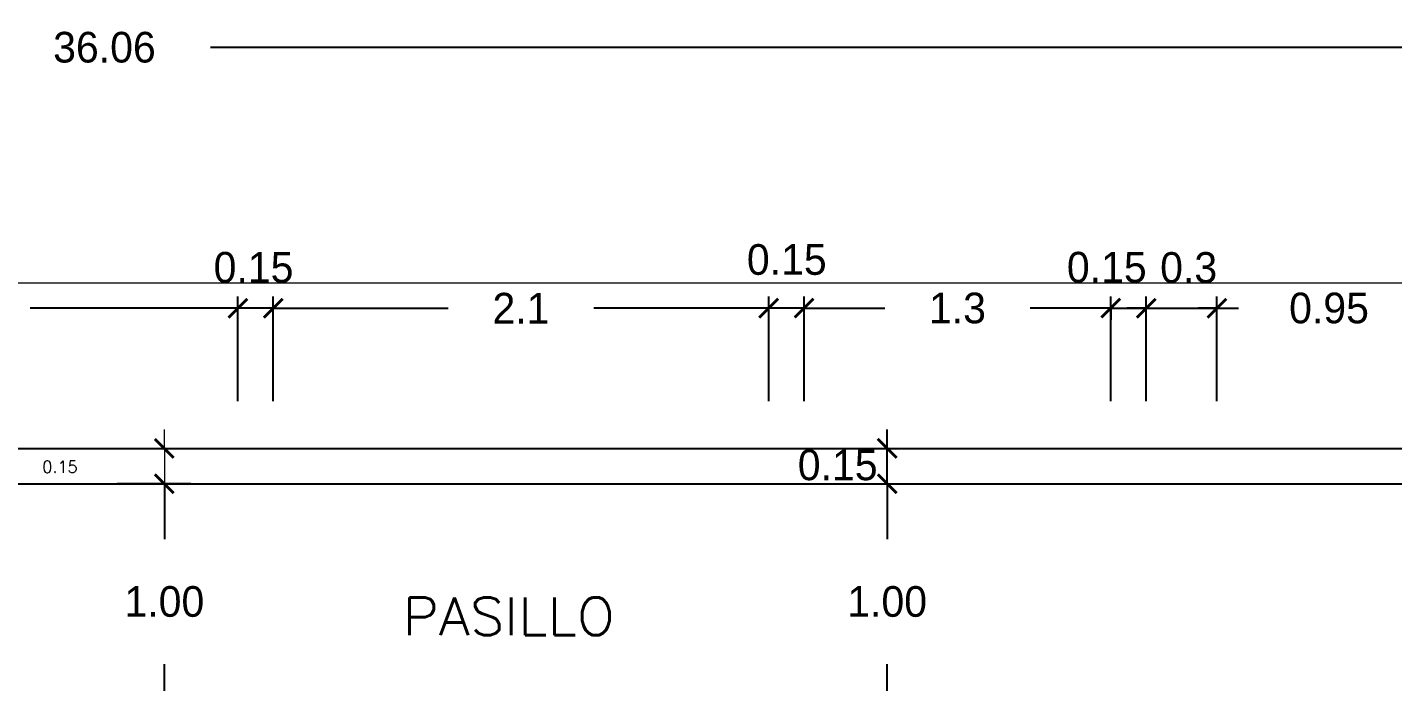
# Model space of a CAD drawing. Header units: millimetres. Extents: x 223 to 336, y 70 to 139.
# Drawn here: x 259.69 to 265.47, y 132.96 to 135.73 of the extents above; entities that cross this region are included whole.
import ezdxf

# ---------------------------------------------------------------- set-up
doc = ezdxf.new("R2010")
doc.units = ezdxf.units.MM
doc.layers.add('COTAS', color=3, linetype='Continuous', lineweight=9)
doc.layers.add('MUROS', color=5, linetype='Continuous')
doc.layers.add('TEXTOS', color=4, linetype='Continuous')
doc.styles.add('ROMANS', font='romans.shx', dxfattribs={"height": 0.05})
doc.dimstyles.new('ISO-25', dxfattribs={"dimtxt": 0.13, "dimasz": 0.08, "dimexe": 0.2, "dimexo": 0.2, "dimgap": 0.2, "dimtad": 0, "dimtih": 1, "dimtoh": 1, "dimdec": 3, "dimdsep": 46, "dimtxsty": 'Standard', "dimblk": 'ARCHTICK', "dimcen": 3, "dimadec": 0, "dimazin": 0, "dimtfac": 1, "dimtdec": 3, "dimtmove": 0, "dimatfit": 3, "dimldrblk": 'ARCHTICK', "dimfxl": 1, "dimarcsym": 0})

# ---------------------------------------------------------------- blocks, each defined once
blk = doc.blocks.new('_ARCHTICK')
at = {"color": 0, "linetype": 'ByBlock', "const_width": 0.15}
blk.add_lwpolyline([(-0.5, -0.5), (0.5, 0.5)], dxfattribs=at)
blk = doc.blocks.new('*D164')
at = {"layer": 'COTAS', "color": 0, "lineweight": -2, "ltscale": 0.05, "transparency": 16777216}
for p, q in [((241.9832, 134.1458), (241.9832, 135.6963)), ((278.0431, 134.1458), (278.0431, 135.6963)), ((241.9832, 135.6463), (259.564, 135.6463)), ((278.0431, 135.6463), (260.4623, 135.6463))]:
    blk.add_line(p, q, dxfattribs=at)
at = {"layer": 'Defpoints', "color": 0, "ltscale": 0.05, "transparency": 16777216}
for p in [(241.9832, 135.6463), (241.9832, 133.9458), (278.0431, 133.9458)]:
    blk.add_point(p, dxfattribs=at)
at = {"layer": 'COTAS', "color": 0, "lineweight": -2, "ltscale": 0.05, "transparency": 16777216, "xscale": 0.08, "yscale": 0.08, "zscale": 0.08, "rotation": 180}
blk.add_blockref('_ARCHTICK', (241.9832, 135.6463), dxfattribs=at)
at = {"layer": 'COTAS', "color": 0, "lineweight": -2, "ltscale": 0.05, "transparency": 16777216, "xscale": 0.08, "yscale": 0.08, "zscale": 0.08}
blk.add_blockref('_ARCHTICK', (278.0431, 135.6463), dxfattribs=at)
at = {"layer": 'COTAS', "color": 0, "ltscale": 0.05, "transparency": 16777216, "insert": (260.0132, 135.6463), "char_height": 0.13, "attachment_point": 5}
blk.add_mtext('36.06', dxfattribs=at)
blk = doc.blocks.new('*D203')
at = {"layer": 'COTAS', "color": 0, "lineweight": -2, "ltscale": 0.05, "transparency": 16777216}
for p, q in [((260.7288, 134.4505), (260.7288, 134.5904)), ((262.8288, 134.4505), (262.8288, 134.5904)), ((260.7288, 134.5404), (261.4704, 134.5404)), ((262.8288, 134.5404), (262.0871, 134.5404))]:
    blk.add_line(p, q, dxfattribs=at)
at = {"layer": 'Defpoints', "color": 0, "ltscale": 0.05, "transparency": 16777216}
for p in [(260.7288, 134.5404), (260.7288, 134.2505), (262.8288, 134.2505)]:
    blk.add_point(p, dxfattribs=at)
at = {"layer": 'COTAS', "color": 0, "lineweight": -2, "ltscale": 0.05, "transparency": 16777216, "xscale": 0.08, "yscale": 0.08, "zscale": 0.08, "rotation": 180}
blk.add_blockref('_ARCHTICK', (260.7288, 134.5404), dxfattribs=at)
at = {"layer": 'COTAS', "color": 0, "lineweight": -2, "ltscale": 0.05, "transparency": 16777216, "xscale": 0.08, "yscale": 0.08, "zscale": 0.08}
blk.add_blockref('_ARCHTICK', (262.8288, 134.5404), dxfattribs=at)
at = {"layer": 'COTAS', "color": 0, "ltscale": 0.05, "transparency": 16777216, "insert": (261.7788, 134.5404), "char_height": 0.13, "attachment_point": 5}
blk.add_mtext('2.1', dxfattribs=at)
blk = doc.blocks.new('*D232')
at = {"layer": 'COTAS', "color": 0, "lineweight": -2, "ltscale": 0.05, "transparency": 16777216}
for p, q in [((260.5787, 134.1456), (260.5787, 134.5904)), ((260.7287, 134.1456), (260.7287, 134.5904)), ((260.5787, 134.5404), (260.4987, 134.5404)), ((260.7287, 134.5404), (260.5787, 134.5404)), ((260.7287, 134.5404), (260.8087, 134.5404))]:
    blk.add_line(p, q, dxfattribs=at)
at = {"layer": 'Defpoints', "color": 0, "ltscale": 0.05, "transparency": 16777216}
for p in [(260.5787, 134.5404), (260.5787, 133.9456), (260.7287, 133.9456)]:
    blk.add_point(p, dxfattribs=at)
at = {"layer": 'COTAS', "color": 0, "lineweight": -2, "ltscale": 0.05, "transparency": 16777216, "xscale": 0.08, "yscale": 0.08, "zscale": 0.08}
blk.add_blockref('_ARCHTICK', (260.5787, 134.5404), dxfattribs=at)
at = {"layer": 'COTAS', "color": 0, "lineweight": -2, "ltscale": 0.05, "transparency": 16777216, "xscale": 0.08, "yscale": 0.08, "zscale": 0.08, "rotation": 180}
blk.add_blockref('_ARCHTICK', (260.7287, 134.5404), dxfattribs=at)
at = {"layer": 'COTAS', "color": 0, "ltscale": 0.05, "transparency": 16777216, "insert": (260.6452, 134.7129), "char_height": 0.13, "attachment_point": 5}
blk.add_mtext('0.15', dxfattribs=at)
blk = doc.blocks.new('*D233')
at = {"layer": 'COTAS', "color": 0, "lineweight": -2, "ltscale": 0.05, "transparency": 16777216}
for p, q in [((258.0287, 134.1456), (258.0287, 134.5904)), ((260.5788, 134.4505), (260.5788, 134.5904)), ((258.0287, 134.5404), (258.9088, 134.5404)), ((260.5788, 134.5404), (259.6988, 134.5404))]:
    blk.add_line(p, q, dxfattribs=at)
at = {"layer": 'Defpoints', "color": 0, "ltscale": 0.05, "transparency": 16777216}
for p in [(258.0287, 134.5404), (260.5788, 134.2505), (258.0287, 133.9456)]:
    blk.add_point(p, dxfattribs=at)
at = {"layer": 'COTAS', "color": 0, "lineweight": -2, "ltscale": 0.05, "transparency": 16777216, "xscale": 0.08, "yscale": 0.08, "zscale": 0.08, "rotation": 180}
blk.add_blockref('_ARCHTICK', (258.0287, 134.5404), dxfattribs=at)
at = {"layer": 'COTAS', "color": 0, "lineweight": -2, "ltscale": 0.05, "transparency": 16777216, "xscale": 0.08, "yscale": 0.08, "zscale": 0.08}
blk.add_blockref('_ARCHTICK', (260.5788, 134.5404), dxfattribs=at)
at = {"layer": 'COTAS', "color": 0, "ltscale": 0.05, "transparency": 16777216, "insert": (259.3038, 134.5404), "char_height": 0.13, "attachment_point": 5}
blk.add_mtext('2.55', dxfattribs=at)
blk = doc.blocks.new('*D234')
at = {"layer": 'COTAS', "color": 0, "lineweight": -2, "ltscale": 0.05, "transparency": 16777216}
for p, q in [((260.3788, 133.7958), (260.0672, 133.7958)), ((260.2672, 133.7958), (260.2672, 133.5608)), ((260.2672, 132.7958), (260.2672, 133.0308))]:
    blk.add_line(p, q, dxfattribs=at)
at = {"layer": 'Defpoints', "color": 0, "ltscale": 0.05, "transparency": 16777216}
for p in [(260.5788, 133.7958), (260.2672, 132.7958), (260.2672, 132.7958)]:
    blk.add_point(p, dxfattribs=at)
at = {"layer": 'COTAS', "color": 0, "lineweight": -2, "ltscale": 0.05, "transparency": 16777216, "xscale": 0.08, "yscale": 0.08, "zscale": 0.08}
for p, rotation in [((260.2672, 133.7958), 90), ((260.2672, 132.7958), 270)]:
    blk.add_blockref('_ARCHTICK', p, dxfattribs=dict(at, rotation=rotation))
at = {"layer": 'COTAS', "color": 0, "ltscale": 0.05, "transparency": 16777216, "insert": (260.2672, 133.2958), "char_height": 0.13, "attachment_point": 5}
blk.add_mtext('1.00', dxfattribs=at)
blk = doc.blocks.new('*D252')
at = {"layer": 'COTAS', "color": 0, "lineweight": -2, "ltscale": 0.05, "transparency": 16777216}
for p, q in [((263.2931, 133.7958), (263.5308, 133.7958)), ((263.3308, 133.7958), (263.3308, 133.5608)), ((263.3308, 132.7958), (263.3308, 133.0308)), ((263.3288, 132.7958), (263.1308, 132.7958))]:
    blk.add_line(p, q, dxfattribs=at)
at = {"layer": 'Defpoints', "color": 0, "ltscale": 0.05, "transparency": 16777216}
for p in [(263.0931, 133.7958), (263.3308, 133.7958), (263.5288, 132.7958)]:
    blk.add_point(p, dxfattribs=at)
at = {"layer": 'COTAS', "color": 0, "lineweight": -2, "ltscale": 0.05, "transparency": 16777216, "xscale": 0.08, "yscale": 0.08, "zscale": 0.08}
for p, rotation in [((263.3308, 133.7958), 90), ((263.3308, 132.7958), 270)]:
    blk.add_blockref('_ARCHTICK', p, dxfattribs=dict(at, rotation=rotation))
at = {"layer": 'COTAS', "color": 0, "ltscale": 0.05, "transparency": 16777216, "insert": (263.3308, 133.2958), "char_height": 0.13, "attachment_point": 5}
blk.add_mtext('1.00', dxfattribs=at)
blk = doc.blocks.new('*D253')
at = {"layer": 'COTAS', "color": 0, "lineweight": -2, "ltscale": 0.05, "transparency": 16777216}
for p, q in [((263.3308, 133.9458), (263.3308, 134.0258)), ((263.2931, 133.9458), (263.5308, 133.9458)), ((263.3308, 133.7958), (263.3308, 133.9458)), ((263.3308, 133.7958), (263.3308, 133.9458)), ((263.2931, 133.7958), (263.5308, 133.7958)), ((263.3308, 133.7958), (263.3308, 133.7158))]:
    blk.add_line(p, q, dxfattribs=at)
at = {"layer": 'Defpoints', "color": 0, "ltscale": 0.05, "transparency": 16777216}
for p in [(263.0931, 133.9458), (263.3308, 133.9458), (263.0931, 133.7958)]:
    blk.add_point(p, dxfattribs=at)
at = {"layer": 'COTAS', "color": 0, "lineweight": -2, "ltscale": 0.05, "transparency": 16777216, "xscale": 0.08, "yscale": 0.08, "zscale": 0.08}
for p, rotation in [((263.3308, 133.9458), 270), ((263.3308, 133.7958), 90)]:
    blk.add_blockref('_ARCHTICK', p, dxfattribs=dict(at, rotation=rotation))
at = {"layer": 'COTAS', "color": 0, "ltscale": 0.05, "transparency": 16777216, "insert": (263.1212, 133.875), "char_height": 0.13, "attachment_point": 5}
blk.add_mtext('0.15', dxfattribs=at)
blk = doc.blocks.new('*D254')
at = {"layer": 'COTAS', "color": 0, "lineweight": -2, "ltscale": 0.05, "transparency": 16777216}
for p, q in [((262.8287, 134.1457), (262.8287, 134.5904)), ((262.9787, 134.1457), (262.9787, 134.5904)), ((262.8287, 134.5404), (262.7487, 134.5404)), ((262.9787, 134.5404), (262.8287, 134.5404)), ((262.9787, 134.5404), (263.0587, 134.5404))]:
    blk.add_line(p, q, dxfattribs=at)
at = {"layer": 'Defpoints', "color": 0, "ltscale": 0.05, "transparency": 16777216}
for p in [(262.8287, 134.5404), (262.8287, 133.9457), (262.9787, 133.9457)]:
    blk.add_point(p, dxfattribs=at)
at = {"layer": 'COTAS', "color": 0, "lineweight": -2, "ltscale": 0.05, "transparency": 16777216, "xscale": 0.08, "yscale": 0.08, "zscale": 0.08}
blk.add_blockref('_ARCHTICK', (262.8287, 134.5404), dxfattribs=at)
at = {"layer": 'COTAS', "color": 0, "lineweight": -2, "ltscale": 0.05, "transparency": 16777216, "xscale": 0.08, "yscale": 0.08, "zscale": 0.08, "rotation": 180}
blk.add_blockref('_ARCHTICK', (262.9787, 134.5404), dxfattribs=at)
at = {"layer": 'COTAS', "color": 0, "ltscale": 0.05, "transparency": 16777216, "insert": (262.9054, 134.746), "char_height": 0.13, "attachment_point": 5}
blk.add_mtext('0.15', dxfattribs=at)
blk = doc.blocks.new('*D283')
at = {"layer": 'COTAS', "color": 0, "lineweight": -2, "ltscale": 0.05, "transparency": 16777216}
for p, q in [((262.9788, 134.4904), (262.9788, 134.5904)), ((262.9788, 134.5404), (263.3204, 134.5404)), ((264.2788, 134.5404), (263.9371, 134.5404)), ((264.2788, 134.5404), (264.2788, 134.4904))]:
    blk.add_line(p, q, dxfattribs=at)
at = {"layer": 'Defpoints', "color": 0, "ltscale": 0.05, "transparency": 16777216}
for p in [(264.2788, 134.7404), (264.2788, 134.5404), (262.9788, 134.2904)]:
    blk.add_point(p, dxfattribs=at)
at = {"layer": 'COTAS', "color": 0, "lineweight": -2, "ltscale": 0.05, "transparency": 16777216, "xscale": 0.08, "yscale": 0.08, "zscale": 0.08, "rotation": 180}
blk.add_blockref('_ARCHTICK', (262.9788, 134.5404), dxfattribs=at)
at = {"layer": 'COTAS', "color": 0, "lineweight": -2, "ltscale": 0.05, "transparency": 16777216, "xscale": 0.08, "yscale": 0.08, "zscale": 0.08}
blk.add_blockref('_ARCHTICK', (264.2788, 134.5404), dxfattribs=at)
at = {"layer": 'COTAS', "color": 0, "ltscale": 0.05, "transparency": 16777216, "insert": (263.6288, 134.5404), "char_height": 0.13, "attachment_point": 5}
blk.add_mtext('1.3', dxfattribs=at)
blk = doc.blocks.new('*D285')
at = {"layer": 'COTAS', "color": 0, "lineweight": -2, "ltscale": 0.05, "transparency": 16777216}
for p, q in [((264.2788, 134.1457), (264.2788, 134.5904)), ((264.4288, 134.1457), (264.4288, 134.5904)), ((264.2788, 134.5404), (264.1988, 134.5404)), ((264.2788, 134.5404), (264.4288, 134.5404)), ((264.4288, 134.5404), (264.5088, 134.5404))]:
    blk.add_line(p, q, dxfattribs=at)
at = {"layer": 'Defpoints', "color": 0, "ltscale": 0.05, "transparency": 16777216}
for p in [(264.4288, 134.5404), (264.2788, 133.9457), (264.4288, 133.9457)]:
    blk.add_point(p, dxfattribs=at)
at = {"layer": 'COTAS', "color": 0, "lineweight": -2, "ltscale": 0.05, "transparency": 16777216, "xscale": 0.08, "yscale": 0.08, "zscale": 0.08}
blk.add_blockref('_ARCHTICK', (264.2788, 134.5404), dxfattribs=at)
at = {"layer": 'COTAS', "color": 0, "lineweight": -2, "ltscale": 0.05, "transparency": 16777216, "xscale": 0.08, "yscale": 0.08, "zscale": 0.08, "rotation": 180}
blk.add_blockref('_ARCHTICK', (264.4288, 134.5404), dxfattribs=at)
at = {"layer": 'COTAS', "color": 0, "ltscale": 0.05, "transparency": 16777216, "insert": (264.2618, 134.7134), "char_height": 0.13, "attachment_point": 5}
blk.add_mtext('0.15', dxfattribs=at)
blk = doc.blocks.new('*D286')
at = {"layer": 'COTAS', "color": 0, "lineweight": -2, "ltscale": 0.05, "transparency": 16777216}
for p, q in [((264.4288, 134.1457), (264.4288, 134.5904)), ((264.7287, 134.1457), (264.7287, 134.5904)), ((264.4288, 134.5404), (264.3488, 134.5404)), ((264.4288, 134.5404), (264.7287, 134.5404)), ((264.7287, 134.5404), (264.8087, 134.5404))]:
    blk.add_line(p, q, dxfattribs=at)
at = {"layer": 'Defpoints', "color": 0, "ltscale": 0.05, "transparency": 16777216}
for p in [(264.7287, 134.5404), (264.4288, 133.9457), (264.7287, 133.9457)]:
    blk.add_point(p, dxfattribs=at)
at = {"layer": 'COTAS', "color": 0, "lineweight": -2, "ltscale": 0.05, "transparency": 16777216, "xscale": 0.08, "yscale": 0.08, "zscale": 0.08}
blk.add_blockref('_ARCHTICK', (264.4288, 134.5404), dxfattribs=at)
at = {"layer": 'COTAS', "color": 0, "lineweight": -2, "ltscale": 0.05, "transparency": 16777216, "xscale": 0.08, "yscale": 0.08, "zscale": 0.08, "rotation": 180}
blk.add_blockref('_ARCHTICK', (264.7287, 134.5404), dxfattribs=at)
at = {"layer": 'COTAS', "color": 0, "ltscale": 0.05, "transparency": 16777216, "insert": (264.6088, 134.7122), "char_height": 0.13, "attachment_point": 5}
blk.add_mtext('0.3', dxfattribs=at)
blk = doc.blocks.new('*D287')
at = {"layer": 'COTAS', "color": 0, "lineweight": -2, "ltscale": 0.05, "transparency": 16777216}
for p, q in [((264.7288, 134.3553), (264.7288, 134.5904)), ((265.6788, 134.1457), (265.6788, 134.5904)), ((264.7288, 134.5404), (264.6488, 134.5404)), ((264.7288, 134.5404), (264.8196, 134.5404)), ((265.6788, 134.5404), (265.5879, 134.5404)), ((265.6788, 134.5404), (265.7588, 134.5404))]:
    blk.add_line(p, q, dxfattribs=at)
at = {"layer": 'Defpoints', "color": 0, "ltscale": 0.05, "transparency": 16777216}
for p in [(265.6788, 134.5404), (264.7288, 134.1553), (265.6788, 133.9457)]:
    blk.add_point(p, dxfattribs=at)
at = {"layer": 'COTAS', "color": 0, "lineweight": -2, "ltscale": 0.05, "transparency": 16777216, "xscale": 0.08, "yscale": 0.08, "zscale": 0.08}
blk.add_blockref('_ARCHTICK', (264.7288, 134.5404), dxfattribs=at)
at = {"layer": 'COTAS', "color": 0, "lineweight": -2, "ltscale": 0.05, "transparency": 16777216, "xscale": 0.08, "yscale": 0.08, "zscale": 0.08, "rotation": 180}
blk.add_blockref('_ARCHTICK', (265.6788, 134.5404), dxfattribs=at)
at = {"layer": 'COTAS', "color": 0, "ltscale": 0.05, "transparency": 16777216, "insert": (265.2038, 134.5404), "char_height": 0.13, "attachment_point": 5}
blk.add_mtext('0.95', dxfattribs=at)

msp = doc.modelspace()

# ---------------------------------------------------------------- linework, layer by layer
at = {"layer": 'COTAS', "color": 6, "ltscale": 0.05}
msp.add_line((241.4611, 134.64728), (279.74162, 134.64728), dxfattribs=at)
at = {"layer": 'COTAS', "ltscale": 0.05}
for p, q in [((260.26719, 133.94582), (260.26719, 134.02582)), ((260.37876, 133.94582), (260.06719, 133.94582)), ((260.26719, 133.94582), (260.26719, 133.79582)), ((260.37876, 133.79582), (260.06719, 133.79582)), ((260.26719, 133.79582), (260.26719, 133.63582))]:
    msp.add_line(p, q, dxfattribs=at)
at = {"layer": 'MUROS'}
for p, q in [((248.94473, 133.94535), (269.67876, 133.94582)), ((258.31626, 133.79582), (265.67876, 133.79582))]:
    msp.add_line(p, q, dxfattribs=at)

# ---------------------------------------------------------------- block references
at = {"layer": 'COTAS', "ltscale": 0.05, "xscale": 0.08, "yscale": 0.08, "zscale": 0.08}
for p, rotation in [((260.26719, 133.94582), 270), ((260.26719, 133.79582), 90)]:
    msp.add_blockref('_ARCHTICK', p, dxfattribs=dict(at, rotation=rotation))

# ---------------------------------------------------------------- texts
at = {"layer": 'COTAS', "ltscale": 0.05, "insert": (259.82469, 133.86737), "char_height": 0.05, "attachment_point": 5, "style": 'ROMANS'}
msp.add_mtext('0.15', dxfattribs=at)
at = {"layer": 'TEXTOS', "style": 'ROMANS', "width": 1.065916}
msp.add_text('PASILLO', height=0.16, dxfattribs=at).set_placement((261.2773, 133.1541))

# ---------------------------------------------------------------- dimensions: what is measured, and where the dimension line sits
at = {"layer": 'COTAS', "ltscale": 0.05}
for base, p1, p2, picture, middle in [((241.98319, 135.64631), (278.04312, 133.94582), (241.98319, 133.94582), '*D164', (260.01315, 135.64631)), ((264.27876, 134.54037), (262.97876, 134.29036), (264.27876, 134.74037), '*D283', (263.62876, 134.54037)), ((258.02874, 134.54037), (260.57876, 134.2505), (258.02874, 133.94556), '*D233', (259.30375, 134.54037)), ((260.72876, 134.54037), (262.82876, 134.2505), (260.72876, 134.2505), '*D203', (261.77876, 134.54037)), ((265.67876, 134.54037), (264.72876, 134.15529), (265.67876, 133.94573), '*D287', (265.20376, 134.54037))]:
    dim = msp.add_linear_dim(base=base, p1=p1, p2=p2, dimstyle='ISO-25', override={"dimscale": 1, "dimexe": 0.05, "dimtmove": 1}, dxfattribs=at)
    dim.commit()
    dim.dimension.update_dxf_attribs({"geometry": picture, "text_midpoint": middle})
for base, p1, p2, override, picture, middle in [((260.57875, 134.54037), (260.72875, 133.94562), (260.57875, 133.94561), {"dimscale": 1, "dimexe": 0.05, "dimtmove": 1}, '*D232', (260.64521, 134.71285)), ((262.82875, 134.54037), (262.97874, 133.94567), (262.82875, 133.94566), {"dimscale": 1, "dimexe": 0.05, "dimtmove": 1}, '*D254', (262.9054, 134.74601)), ((264.42876, 134.54037), (264.27876, 133.9457), (264.42876, 133.9457), {"dimscale": 1, "dimexe": 0.05, "dimexo": 0.2, "dimtmove": 1}, '*D285', (264.2618, 134.71338)), ((264.72875, 134.54037), (264.42876, 133.9457), (264.72875, 133.94571), {"dimscale": 1, "dimexe": 0.05, "dimtmove": 1}, '*D286', (264.60884, 134.71217))]:
    dim = msp.add_linear_dim(base=base, p1=p1, p2=p2, dimstyle='ISO-25', override=override, dxfattribs=at)
    dim.commit()
    dim.dimension.update_dxf_attribs({"geometry": picture, "text_midpoint": middle, "dimtype": 160})
dim = msp.add_linear_dim(base=(263.33083, 133.94582), p1=(263.09312, 133.79582), p2=(263.09312, 133.94582), angle=90, dimstyle='ISO-25', override={"dimscale": 1, "dimtmove": 1}, dxfattribs=at)
dim.commit()
dim.dimension.update_dxf_attribs({"geometry": '*D253', "text_midpoint": (263.12121, 133.875), "dimtype": 160})
for base, p1, p2, picture, middle in [((260.26719, 132.79582), (260.57876, 133.79582), (260.26719, 132.79582), '*D234', (260.26719, 133.29582)), ((263.33083, 133.79582), (263.52876, 132.79582), (263.09312, 133.79582), '*D252', (263.33083, 133.29582))]:
    dim = msp.add_linear_dim(base=base, p1=p1, p2=p2, angle=90, text='1.00', dimstyle='ISO-25', override={"dimscale": 1, "dimtmove": 1}, dxfattribs=at)
    dim.commit()
    dim.dimension.update_dxf_attribs({"geometry": picture, "text_midpoint": middle})

doc.saveas('drawing.dxf')
